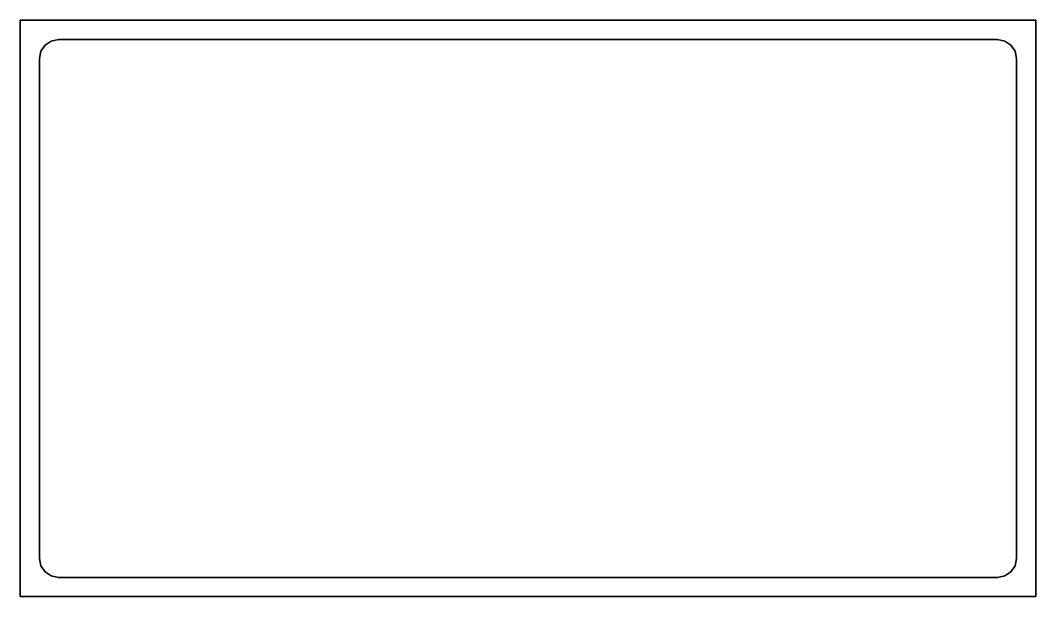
# Model space of a CAD drawing. Header units: millimetres. Extents: x -159 to 370, y -1 to 299.
import ezdxf

# ---------------------------------------------------------------- set-up
doc = ezdxf.new("R2010")
doc.units = ezdxf.units.MM
doc.header["$MEASUREMENT"] = 0
doc.layers.get('0').update_dxf_attribs({"lineweight": 0})
doc.layers.add('Safety', color=7, linetype='Continuous', lineweight=0)

msp = doc.modelspace()

# ---------------------------------------------------------------- linework, layer by layer
at = {"color": 230, "lineweight": 35, "true_color": 0xe6007e}
msp.add_lwpolyline([(349.76, 8.7), (227.44, 8.7), (105.13, 8.7), (-17.19, 8.7), (-139.5, 8.7), (-143.35, 9.47), (-146.48, 11.57), (-148.6, 14.68), (-149.37, 18.5), (-149.37, 83.6), (-149.37, 148.7), (-149.37, 213.79), (-149.37, 278.89), (-148.6, 282.71), (-146.48, 285.82), (-143.35, 287.93), (-139.5, 288.7), (-17.19, 288.7), (105.13, 288.7), (227.44, 288.7), (349.76, 288.7), (353.6, 287.93), (356.74, 285.82), (358.85, 282.71), (359.63, 278.89), (359.63, 213.79), (359.63, 148.7), (359.63, 83.6), (359.63, 18.5), (358.85, 14.68), (356.74, 11.57), (353.6, 9.47)], close=True, dxfattribs=at)
at = {"layer": 'Safety', "color": 230, "lineweight": 35, "true_color": 0xe6007e}
msp.add_lwpolyline([(369.63, -1.3), (-159.37, -1.3), (-159.37, 298.7), (369.63, 298.7)], close=True, dxfattribs=at)

doc.saveas('drawing.dxf')
